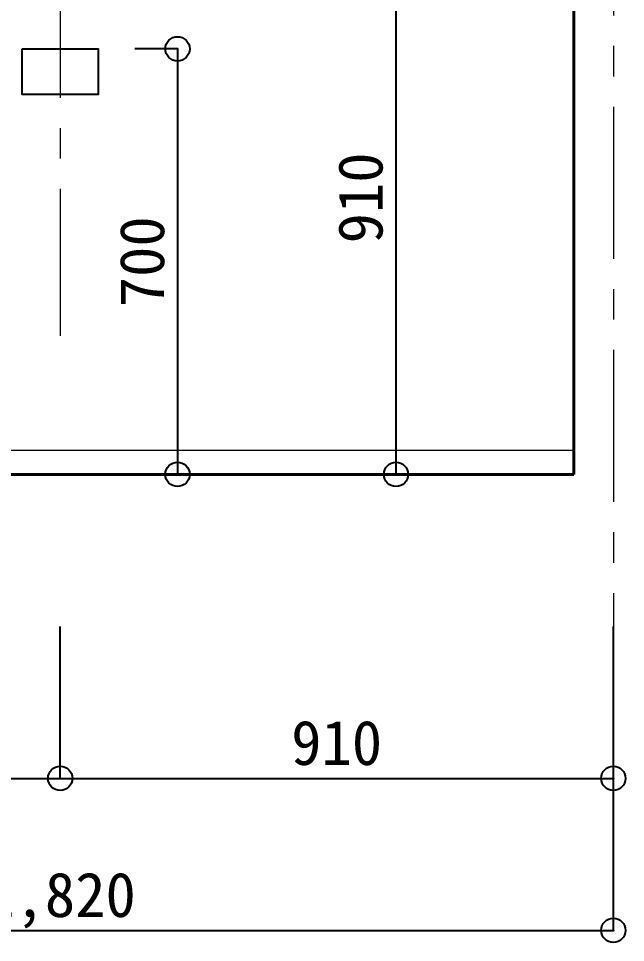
# Model space of a CAD drawing. Units: millimetres at full size, sheet at 1:50. Extents: x -31113 to 29332, y -20209 to 31249.
# Drawn here: x 25710 to 26709, y -6167 to -4647 of the extents above; entities that cross this region are included whole.
import ezdxf
from ezdxf.enums import TextEntityAlignment as Align

# ---------------------------------------------------------------- set-up
doc = ezdxf.new("R2010")
doc.units = ezdxf.units.MM
doc.header["$LTSCALE"] = 50
doc.header["$PDMODE"] = 32
doc.header["$PDSIZE"] = 40
doc.linetypes.add('CHAIN1', pattern=[8, 5, -1, 1, -1])
for name, color, linetype, lineweight in [('B-1_通り芯・通り番号', 1, 'CHAIN1', 18), ('B-3_仕上線(黄)', 3, 'Continuous', 40), ('B-A_文字', 7, 'Continuous', 25), ('B-F_寸法・方位', 7, 'Continuous', 25)]:
    doc.layers.add(name, color=color, linetype=linetype, lineweight=lineweight)
doc.styles.add('ＭＳ ゴシック', font='')
doc.styles.get('ＭＳ ゴシック').set_extended_font_data('MS Gothic')

msp = doc.modelspace()

# ---------------------------------------------------------------- linework, layer by layer
at = {"layer": 'B-1_通り芯・通り番号'}
for p, q in [((26688.74, -2391.96), (26688.74, -6146.71)), ((26688.74, -2391.96), (26688.74, -6146.71)), ((25778.74, -3727.23), (25778.74, -5168.71))]:
    msp.add_line(p, q, dxfattribs=at)
at = {"layer": 'B-3_仕上線(黄)'}
msp.add_line((26623.74, -2996.71), (26623.74, -5396.71), dxfattribs=at)
for points in [[(24933.74, -2996.71), (26623.74, -2996.71), (26623.74, -5396.71)], [(24933.74, -2996.71), (24933.74, -5396.71), (26623.74, -5396.71)]]:
    msp.add_lwpolyline(points, dxfattribs=at)
at = {"layer": 'B-A_文字', "color": 1, "lineweight": 18}
msp.add_line((25594.19, -5356.71), (26623.74, -5356.71), dxfattribs=at)
at = {"layer": 'B-F_寸法・方位'}
for p, q in [((26331.06, -4486.71), (26331.06, -5396.71)), ((25971.72, -4696.71), (25901.69, -4696.71)), ((25971.72, -4696.71), (25971.72, -5396.71)), ((25971.72, -5396.71), (25901.69, -5396.71)), ((26331.06, -5396.71), (26228.29, -5396.71)), ((25778.74, -5896.71), (25778.74, -5646.71)), ((26688.74, -5896.71), (26688.74, -5646.71)), ((24868.74, -5896.71), (25778.74, -5896.71)), ((25778.74, -5896.71), (26688.74, -5896.71)), ((26688.74, -6146.71), (26688.74, -5896.71)), ((24868.74, -6146.71), (26688.74, -6146.71))]:
    msp.add_line(p, q, dxfattribs=at)
msp.add_lwpolyline([(25716.24, -4696.71), (25841.24, -4696.71), (25841.24, -4771.71), (25716.24, -4771.71)], close=True, dxfattribs=at)
for p in [(25971.72, -4696.71), (25971.72, -5396.71), (26331.06, -5396.71), (25778.74, -5896.71), (26688.74, -5896.71), (26688.74, -6146.71)]:
    msp.add_point(p, dxfattribs=at)

# ---------------------------------------------------------------- texts
at = {"layer": 'B-F_寸法・方位', "style": 'ＭＳ ゴシック'}
for s, p in [('910', (26331.06, -5016.71)), ('700', (25971.72, -5121.71))]:
    msp.add_text(s, height=73.31, rotation=90, dxfattribs=at).set_placement(p, align=Align.BOTTOM_LEFT)
for s, p in [('910', (26158.74, -5896.71)), ('1,820', (25653.74, -6146.71))]:
    msp.add_text(s, height=73.31, dxfattribs=at).set_placement(p, align=Align.BOTTOM_LEFT)

doc.saveas('drawing.dxf')
